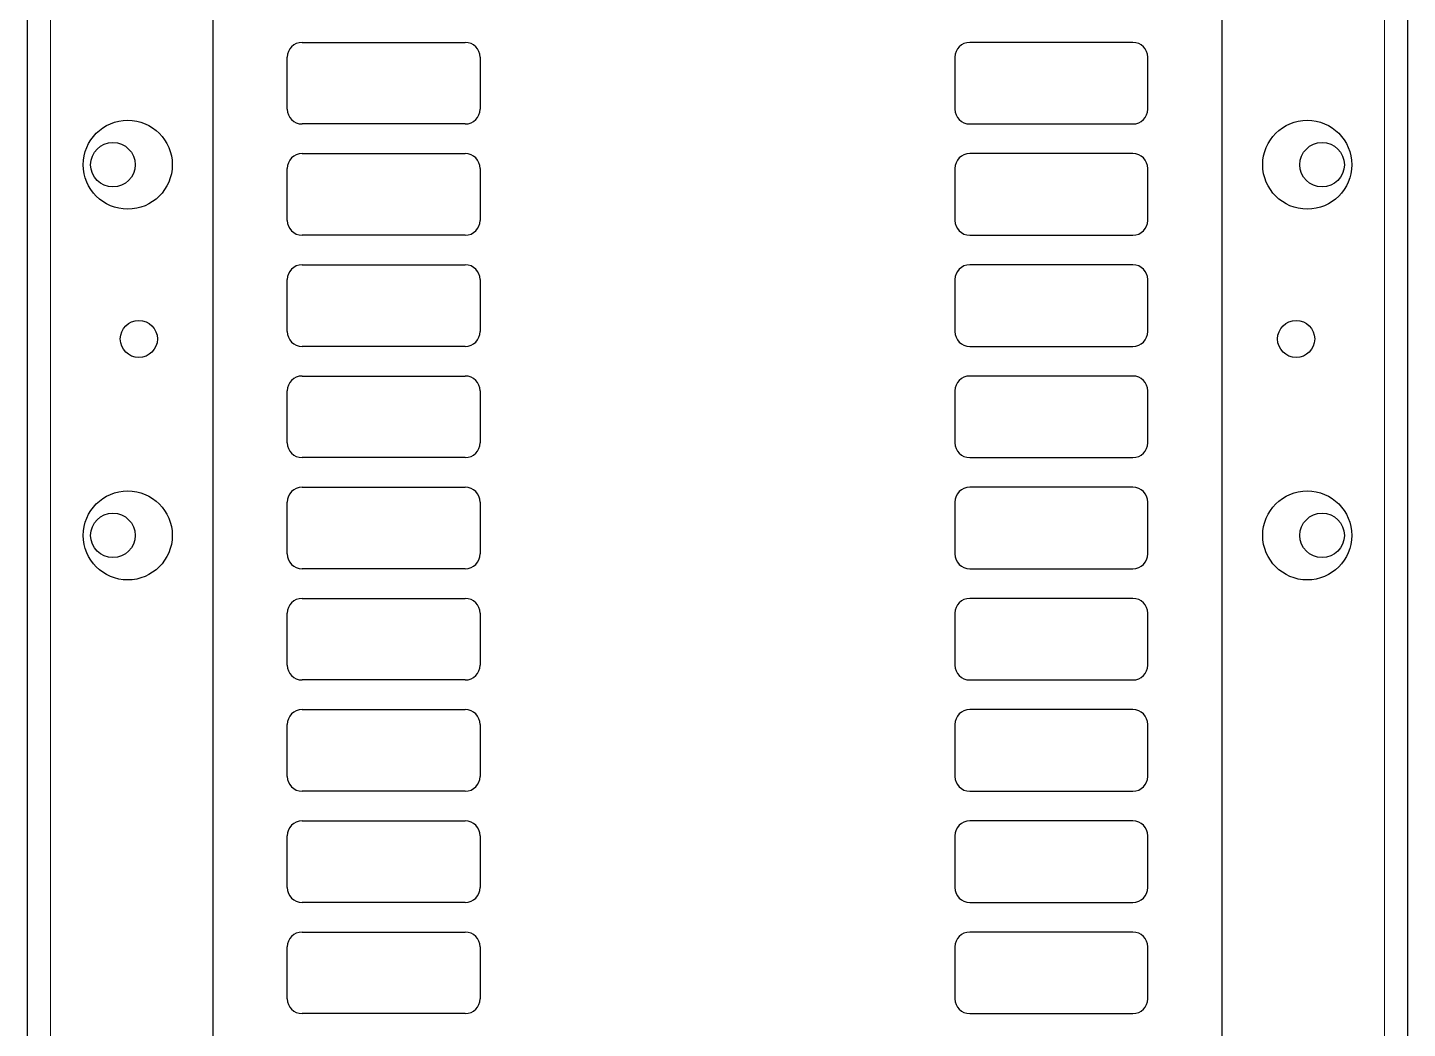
# Model space of a CAD drawing. Header units: millimetres. Extents: x -312 to 553, y -456 to 1988.
# Drawn here: x 302.6 to 488.6, y 1634.8 to 1769.8 of the extents above; entities that cross this region are included whole.
import ezdxf

# ---------------------------------------------------------------- set-up
doc = ezdxf.new("R2010")
doc.units = ezdxf.units.MM

msp = doc.modelspace()

# ---------------------------------------------------------------- linework, layer by layer
at = {"color": 7, "linetype": 'Continuous', "lineweight": 25}
for p, q in [((302.63, -240.25), (302.63, 1842.75)), ((488.63, 1842.75), (488.63, -240.25)), ((327.63, -240.25), (327.63, 1813.55)), ((463.63, 1813.55), (463.63, -240.25)), ((339.63, 1767.75), (361.63, 1767.75)), ((451.63, 1767.75), (429.63, 1767.75)), ((337.63, 1758.75), (337.63, 1765.75)), ((363.63, 1765.75), (363.63, 1758.75)), ((427.63, 1765.75), (427.63, 1758.75)), ((453.63, 1758.75), (453.63, 1765.75)), ((361.63, 1756.75), (339.63, 1756.75)), ((429.63, 1756.75), (451.63, 1756.75)), ((339.63, 1752.75), (361.63, 1752.75)), ((451.63, 1752.75), (429.63, 1752.75)), ((337.63, 1743.75), (337.63, 1750.75)), ((363.63, 1750.75), (363.63, 1743.75)), ((427.63, 1750.75), (427.63, 1743.75)), ((453.63, 1743.75), (453.63, 1750.75)), ((361.63, 1741.75), (339.63, 1741.75)), ((429.63, 1741.75), (451.63, 1741.75)), ((339.63, 1737.75), (361.63, 1737.75)), ((451.63, 1737.75), (429.63, 1737.75)), ((337.63, 1728.75), (337.63, 1735.75)), ((363.63, 1735.75), (363.63, 1728.75)), ((427.63, 1735.75), (427.63, 1728.75)), ((453.63, 1728.75), (453.63, 1735.75)), ((361.63, 1726.75), (339.63, 1726.75)), ((429.63, 1726.75), (451.63, 1726.75)), ((339.63, 1722.75), (361.63, 1722.75)), ((451.63, 1722.75), (429.63, 1722.75)), ((337.63, 1713.75), (337.63, 1720.75)), ((363.63, 1720.75), (363.63, 1713.75)), ((427.63, 1720.75), (427.63, 1713.75)), ((453.63, 1713.75), (453.63, 1720.75)), ((361.63, 1711.75), (339.63, 1711.75)), ((429.63, 1711.75), (451.63, 1711.75)), ((339.63, 1707.75), (361.63, 1707.75)), ((451.63, 1707.75), (429.63, 1707.75)), ((337.63, 1698.75), (337.63, 1705.75)), ((363.63, 1705.75), (363.63, 1698.75)), ((427.63, 1705.75), (427.63, 1698.75)), ((453.63, 1698.75), (453.63, 1705.75)), ((361.63, 1696.75), (339.63, 1696.75)), ((429.63, 1696.75), (451.63, 1696.75)), ((339.63, 1692.75), (361.63, 1692.75)), ((451.63, 1692.75), (429.63, 1692.75)), ((337.63, 1683.75), (337.63, 1690.75)), ((363.63, 1690.75), (363.63, 1683.75)), ((427.63, 1690.75), (427.63, 1683.75)), ((453.63, 1683.75), (453.63, 1690.75)), ((361.63, 1681.75), (339.63, 1681.75)), ((429.63, 1681.75), (451.63, 1681.75)), ((339.63, 1677.75), (361.63, 1677.75)), ((451.63, 1677.75), (429.63, 1677.75)), ((337.63, 1668.75), (337.63, 1675.75)), ((363.63, 1675.75), (363.63, 1668.75)), ((427.63, 1675.75), (427.63, 1668.75)), ((453.63, 1668.75), (453.63, 1675.75)), ((361.63, 1666.75), (339.63, 1666.75)), ((429.63, 1666.75), (451.63, 1666.75)), ((339.63, 1662.75), (361.63, 1662.75)), ((451.63, 1662.75), (429.63, 1662.75)), ((337.63, 1653.75), (337.63, 1660.75)), ((363.63, 1660.75), (363.63, 1653.75)), ((427.63, 1660.75), (427.63, 1653.75)), ((453.63, 1653.75), (453.63, 1660.75)), ((361.63, 1651.75), (339.63, 1651.75)), ((429.63, 1651.75), (451.63, 1651.75)), ((339.63, 1647.75), (361.63, 1647.75)), ((451.63, 1647.75), (429.63, 1647.75)), ((337.63, 1638.75), (337.63, 1645.75)), ((363.63, 1645.75), (363.63, 1638.75)), ((427.63, 1645.75), (427.63, 1638.75)), ((453.63, 1638.75), (453.63, 1645.75)), ((361.63, 1636.75), (339.63, 1636.75)), ((429.63, 1636.75), (451.63, 1636.75))]:
    msp.add_line(p, q, dxfattribs=at)
at = {"color": 8, "linetype": 'Continuous', "lineweight": 18}
for p, q in [((305.73, -240.25), (305.73, 1813.55)), ((485.53, 1813.55), (485.53, -240.25))]:
    msp.add_line(p, q, dxfattribs=at)
at = {"color": 7, "linetype": 'Continuous', "lineweight": 25}
for centre, radius in [((316.13, 1751.25), 6), ((475.13, 1751.25), 6), ((314.13, 1751.25), 3), ((477.13, 1751.25), 3), ((317.63, 1727.75), 2.5), ((473.63, 1727.75), 2.5), ((316.13, 1701.25), 6), ((475.13, 1701.25), 6), ((314.13, 1701.25), 3), ((477.13, 1701.25), 3)]:
    msp.add_circle(centre, radius, dxfattribs=at)
for centre, start, end in [((339.63, 1765.75), 90, 180), ((361.63, 1765.75), 0, 90), ((429.63, 1765.75), 90, 180), ((451.63, 1765.75), 0, 90), ((339.63, 1758.75), 180, 270), ((361.63, 1758.75), 270, 0), ((429.63, 1758.75), 180, 270), ((451.63, 1758.75), 270, 0), ((339.63, 1750.75), 90, 180), ((361.63, 1750.75), 0, 90), ((429.63, 1750.75), 90, 180), ((451.63, 1750.75), 0, 90), ((339.63, 1743.75), 180, 270), ((361.63, 1743.75), 270, 0), ((429.63, 1743.75), 180, 270), ((451.63, 1743.75), 270, 0), ((339.63, 1735.75), 90, 180), ((361.63, 1735.75), 0, 90), ((429.63, 1735.75), 90, 180), ((451.63, 1735.75), 0, 90), ((339.63, 1728.75), 180, 270), ((361.63, 1728.75), 270, 0), ((429.63, 1728.75), 180, 270), ((451.63, 1728.75), 270, 0), ((339.63, 1720.75), 90, 180), ((361.63, 1720.75), 0, 90), ((429.63, 1720.75), 90, 180), ((451.63, 1720.75), 0, 90), ((339.63, 1713.75), 180, 270), ((361.63, 1713.75), 270, 0), ((429.63, 1713.75), 180, 270), ((451.63, 1713.75), 270, 0), ((339.63, 1705.75), 90, 180), ((361.63, 1705.75), 0, 90), ((429.63, 1705.75), 90, 180), ((451.63, 1705.75), 0, 90), ((339.63, 1698.75), 180, 270), ((361.63, 1698.75), 270, 0), ((429.63, 1698.75), 180, 270), ((451.63, 1698.75), 270, 0), ((339.63, 1690.75), 90, 180), ((361.63, 1690.75), 0, 90), ((429.63, 1690.75), 90, 180), ((451.63, 1690.75), 0, 90), ((339.63, 1683.75), 180, 270), ((361.63, 1683.75), 270, 0), ((429.63, 1683.75), 180, 270), ((451.63, 1683.75), 270, 0), ((339.63, 1675.75), 90, 180), ((361.63, 1675.75), 0, 90), ((429.63, 1675.75), 90, 180), ((451.63, 1675.75), 0, 90), ((339.63, 1668.75), 180, 270), ((361.63, 1668.75), 270, 0), ((429.63, 1668.75), 180, 270), ((451.63, 1668.75), 270, 0), ((339.63, 1660.75), 90, 180), ((361.63, 1660.75), 0, 90), ((429.63, 1660.75), 90, 180), ((451.63, 1660.75), 0, 90), ((339.63, 1653.75), 180, 270), ((361.63, 1653.75), 270, 0), ((429.63, 1653.75), 180, 270), ((451.63, 1653.75), 270, 0), ((339.63, 1645.75), 90, 180), ((361.63, 1645.75), 0, 90), ((429.63, 1645.75), 90, 180), ((451.63, 1645.75), 0, 90), ((339.63, 1638.75), 180, 270), ((361.63, 1638.75), 270, 0), ((429.63, 1638.75), 180, 270), ((451.63, 1638.75), 270, 0)]:
    msp.add_arc(centre, 2, start, end, dxfattribs=at)

doc.saveas('drawing.dxf')
